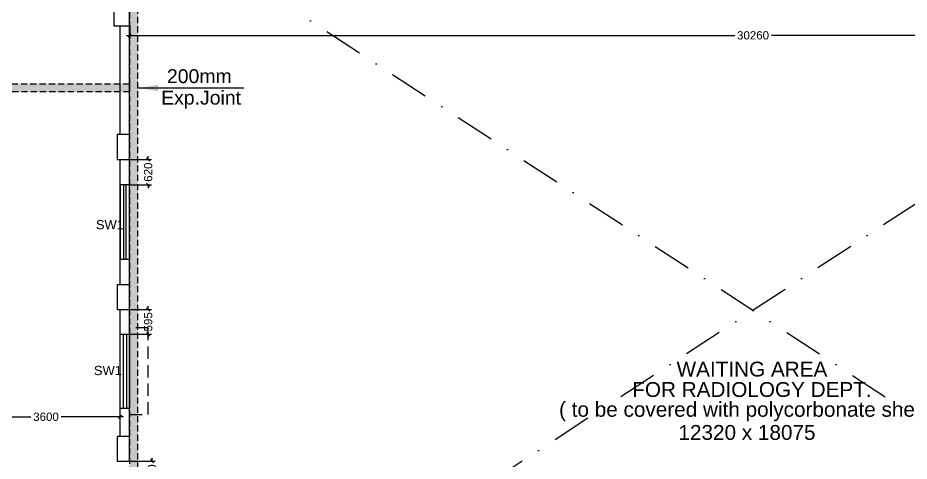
# Model space of a CAD drawing. Extents: x 6345096 to 6738923, y -6490958 to -6305885.
# Drawn here: x 6574075 to 6595709, y -6386020 to -6375273 of the extents above; entities that cross this region are included whole.
import ezdxf
from ezdxf.enums import TextEntityAlignment as Align

# ---------------------------------------------------------------- set-up
doc = ezdxf.new("R2010")
doc.units = 0
doc.header["$LTSCALE"] = 600
doc.header["$MEASUREMENT"] = 0
doc.header["$PDMODE"] = 35
for name, pattern in [('DASHDOT', [25.4, 12.7, -6.35, 0, -6.35]), ('DASHED', [0.75, 0.5, -0.25]), ('HIDDEN', [0.375, 0.25, -0.125])]:
    doc.linetypes.add(name, pattern=pattern)
doc.layers.get('0').update_dxf_attribs({"linetype": 'CONTINUOUS'})
doc.layers.get('Defpoints').update_dxf_attribs({"linetype": 'CONTINUOUS'})
for name, color, linetype in [('chajja', 7, 'CONTINUOUS'), ('Exp.Joint', 104, 'CONTINUOUS'), ('HS', 251, 'CONTINUOUS'), ('joinery', 7, 'CONTINUOUS'), ('LA-column', 3, 'CONTINUOUS'), ('REVISIONS', 6, 'CONTINUOUS'), ('Room Dim', 1, 'CONTINUOUS'), ('Walls', 7, 'CONTINUOUS'), ('WIN', 151, 'CONTINUOUS'), ('Working Dim', 5, 'CONTINUOUS')]:
    doc.layers.add(name, color=color, linetype=linetype)
doc.styles.add('ari', font='arial.ttf')
doc.styles.add('ARIAL', font='arial.ttf')
doc.styles.add('ROMANS', font='romans.shx')
doc.dimstyles.new('int. dim', dxfattribs={"dimtxt": 200, "dimasz": 80, "dimexe": 80, "dimexo": 0, "dimgap": 70, "dimtad": 0, "dimdec": 0, "dimzin": 12, "dimdsep": 46, "dimtxsty": 'ari', "dimblk": 'OBLIQUE', "dimcen": 2, "dimdle": 80, "dimclrd": 256, "dimclre": 256, "dimclrt": 6, "dimadec": 0, "dimazin": 0, "dimtfac": 1, "dimtdec": 0, "dimtix": 1, "dimtmove": 2, "dimatfit": 3, "dimfxl": 1, "dimtolj": 1, "dimtzin": 0, "dimlwd": -1, "dimlwe": -1, "dimarcsym": 0})
doc.dimstyles.new('LA-Footing-dim', dxfattribs={"dimtxt": 300, "dimasz": 5, "dimexe": 25, "dimexo": 25, "dimgap": 5, "dimtad": 1, "dimdec": 0, "dimzin": 0, "dimdsep": 46, "dimtxsty": 'ROMANS', "dimblk": 'DOT', "dimcen": 0.09, "dimdle": 50, "dimclrd": 5, "dimclre": 5, "dimclrt": 6, "dimadec": 0, "dimazin": 0, "dimtfac": 1, "dimtdec": 0, "dimtix": 1, "dimtofl": 0, "dimtmove": 0, "dimatfit": 3, "dimfxl": 1, "dimtolj": 1, "dimtzin": 0, "dimarcsym": 0})

# ---------------------------------------------------------------- blocks, each defined once
blk = doc.blocks.new('_Oblique')
at = {"color": 0, "linetype": 'ByBlock', "lineweight": -2}
blk.add_line((-0.5, -0.5), (0.5, 0.5), dxfattribs=at)
blk = doc.blocks.new('*D260')
at = {"layer": 'Defpoints', "color": 0, "transparency": 16777216}
for p in [(6576560, -6384945), (6572960, -6385340, -3), (6576560, -6385340, -5)]:
    blk.add_point(p, dxfattribs=at)
at = {"layer": 'Working Dim', "transparency": 16777216}
for p, q in [((6572880, -6384945), (6574391, -6384945)), ((6572960, -6385340), (6572960, -6384865)), ((6576640, -6384945), (6575128, -6384945)), ((6576560, -6385340), (6576560, -6384865))]:
    blk.add_line(p, q, dxfattribs=at)
at = {"layer": 'Working Dim', "transparency": 16777216, "xscale": 80, "yscale": 80, "zscale": 80, "rotation": 180}
blk.add_blockref('_Oblique', (6572960, -6384945), dxfattribs=at)
at = {"layer": 'Working Dim', "transparency": 16777216, "xscale": 80, "yscale": 80, "zscale": 80}
blk.add_blockref('_Oblique', (6576560, -6384945), dxfattribs=at)
at = {"layer": 'Working Dim', "color": 6, "transparency": 16777216, "insert": (6574760, -6384945), "char_height": 200, "attachment_point": 5, "style": 'ari'}
blk.add_mtext('\\A1;3600', dxfattribs=at)
blk = doc.blocks.new('*D1078')
at = {"layer": 'Defpoints', "color": 0, "transparency": 16777216}
for p in [(6576790, -6386020, 8), (6576790, -6386640, 0), (6577332, -6386640)]:
    blk.add_point(p, dxfattribs=at)
at = {"layer": 'Working Dim', "transparency": 16777216}
for p, q in [((6576790, -6386020), (6577412, -6386020)), ((6577332, -6386020), (6577332, -6385940)), ((6577332, -6386020), (6577332, -6386039)), ((6576790, -6386640), (6577412, -6386640)), ((6577332, -6386640), (6577332, -6386621)), ((6577332, -6386640), (6577332, -6386720))]:
    blk.add_line(p, q, dxfattribs=at)
at = {"layer": 'Working Dim', "transparency": 16777216, "xscale": 80, "yscale": 80, "zscale": 80}
for p, rotation in [((6577332, -6386020), 270), ((6577332, -6386640), 90)]:
    blk.add_blockref('_Oblique', p, dxfattribs=dict(at, rotation=rotation))
at = {"layer": 'Working Dim', "color": 6, "transparency": 16777216, "insert": (6577332, -6386330), "char_height": 200, "attachment_point": 5, "rotation": 90, "style": 'ari'}
blk.add_mtext('\\A1;620', dxfattribs=at)
blk = doc.blocks.new('*D1079')
at = {"layer": 'Defpoints', "color": 0, "transparency": 16777216}
for p in [(6576790, -6382344, 5), (6576790, -6382939, -2), (6577240, -6382939)]:
    blk.add_point(p, dxfattribs=at)
at = {"layer": 'Working Dim', "transparency": 16777216}
for p, q in [((6576790, -6382344), (6577320, -6382344)), ((6577240, -6382344), (6577240, -6382264)), ((6577240, -6382344), (6577240, -6382350)), ((6576790, -6382939), (6577320, -6382939)), ((6577240, -6382939), (6577240, -6382934)), ((6577240, -6382939), (6577240, -6383019))]:
    blk.add_line(p, q, dxfattribs=at)
at = {"layer": 'Working Dim', "transparency": 16777216, "xscale": 80, "yscale": 80, "zscale": 80}
for p, rotation in [((6577240, -6382344), 270), ((6577240, -6382939), 90)]:
    blk.add_blockref('_Oblique', p, dxfattribs=dict(at, rotation=rotation))
at = {"layer": 'Working Dim', "color": 6, "transparency": 16777216, "insert": (6577240, -6382642), "char_height": 200, "attachment_point": 5, "rotation": 90, "style": 'ari'}
blk.add_mtext('\\A1;595', dxfattribs=at)
blk = doc.blocks.new('*D1080')
at = {"layer": 'Defpoints', "color": 0, "transparency": 16777216}
for p in [(6576790, -6378704, 5), (6577240, -6378704), (6576790, -6379324, 5)]:
    blk.add_point(p, dxfattribs=at)
at = {"layer": 'Working Dim', "transparency": 16777216}
for p, q in [((6576790, -6378704), (6577320, -6378704)), ((6577240, -6378704), (6577240, -6378624)), ((6577240, -6378704), (6577240, -6378723)), ((6576790, -6379324), (6577320, -6379324)), ((6577240, -6379324), (6577240, -6379306)), ((6577240, -6379324), (6577240, -6379404))]:
    blk.add_line(p, q, dxfattribs=at)
at = {"layer": 'Working Dim', "transparency": 16777216, "xscale": 80, "yscale": 80, "zscale": 80}
for p, rotation in [((6577240, -6378704), 270), ((6577240, -6379324), 90)]:
    blk.add_blockref('_Oblique', p, dxfattribs=dict(at, rotation=rotation))
at = {"layer": 'Working Dim', "color": 6, "transparency": 16777216, "insert": (6577240, -6379014), "char_height": 200, "attachment_point": 5, "rotation": 90, "style": 'ari'}
blk.add_mtext('\\A1;620', dxfattribs=at)
blk = doc.blocks.new('_Dot')
at = {"layer": 'WIN', "color": 0, "linetype": 'ByBlock', "lineweight": -2}
blk.add_line((-0.5, 0), (-1, 0), dxfattribs=at)
at = {"layer": 'WIN', "color": 0, "linetype": 'ByBlock', "const_width": 0.5}
blk.add_lwpolyline([(-0.25, 0, 1), (0.25, 0, 1)], format="xyb", close=True, dxfattribs=at)
blk = doc.blocks.new('*D2048')
at = {"layer": 'Defpoints', "color": 0, "transparency": 16777216}
for p in [(6576790, -6375462), (6607050, -6375462), (6607050, -6375698)]:
    blk.add_point(p, dxfattribs=at)
at = {"layer": 'Working Dim', "transparency": 16777216}
for p, q in [((6576790, -6375462), (6576790, -6375778)), ((6607050, -6375462), (6607050, -6375778)), ((6576710, -6375698), (6591474, -6375698)), ((6607130, -6375698), (6592365, -6375698))]:
    blk.add_line(p, q, dxfattribs=at)
at = {"layer": 'Working Dim', "transparency": 16777216, "xscale": 80, "yscale": 80, "zscale": 80, "rotation": 180}
blk.add_blockref('_Oblique', (6576790, -6375698), dxfattribs=at)
at = {"layer": 'Working Dim', "transparency": 16777216, "xscale": 80, "yscale": 80, "zscale": 80}
blk.add_blockref('_Oblique', (6607050, -6375698), dxfattribs=at)
at = {"layer": 'Working Dim', "color": 6, "transparency": 16777216, "insert": (6591920, -6375698), "char_height": 200, "attachment_point": 5, "style": 'ari'}
blk.add_mtext('\\A1;30260', dxfattribs=at)
blk = doc.blocks.new('A$C2CD672AE')
at = {"layer": 'Walls', "color": 8, "linetype": 'HIDDEN'}
for p, q in [((46240.1, 78319.4), (46240.1, 80961.5)), ((46470.1, 78319.4), (46470.1, 80961.5)), ((46240.1, 74679.5), (46240.1, 77719.4)), ((46470.1, 74679.5), (46470.1, 77719.4)), ((46240.1, 71004.4), (46240.1, 74079.5)), ((46470.1, 71004.4), (46470.1, 74079.5))]:
    blk.add_line(p, q, dxfattribs=at)

msp = doc.modelspace()

# ---------------------------------------------------------------- hatches: boundary and pattern name
at = {"layer": 'Exp.Joint', "linetype": 'HIDDEN'}
for points in [[(6576989.529, -6334860.673), (6576789.529, -6334860.673), (6576789.529, -6455500.935), (6576989.529, -6455500.935)], [(6572578.388, -6376868.474), (6576788.388, -6376868.474), (6576788.388, -6377068.474), (6572578.388, -6377068.474)], [(6572659.528, -6376868.474), (6576789.529, -6376868.474), (6576789.529, -6377068.474), (6572659.528, -6377068.474)]]:
    msp.add_hatch(color=256, dxfattribs=at).paths.add_polyline_path(points)

# ---------------------------------------------------------------- linework, layer by layer
at = {"layer": 'chajja', "color": 7, "linetype": 'DASHED', "elevation": 5.131}
msp.add_lwpolyline([(6576789.529, -6384889.259), (6577239.529, -6384889.259), (6577239.529, -6382789.259), (6576789.529, -6382789.259)], dxfattribs=at)
at = {"layer": 'Exp.Joint', "linetype": 'HIDDEN'}
for points, elevation in [([(6576989.529, -6334860.673), (6576789.529, -6334860.673), (6576789.529, -6455500.935), (6576989.529, -6455500.935)], 4.947), ([(6572578.388, -6376868.474), (6576788.388, -6376868.474), (6576788.388, -6377068.474), (6572578.388, -6377068.474)], 1.817)]:
    msp.add_lwpolyline(points, close=True, dxfattribs=dict(at, elevation=elevation))
at = {"layer": 'LA-column', "color": 2}
for points, elevation in [([(6576409.529, -6375462.438), (6576789.529, -6375462.438), (6576789.529, -6375082.438), (6576409.529, -6375082.438)], 1.245), ([(6576789.529, -6378704.481), (6576789.529, -6378104.481), (6576489.529, -6378104.481), (6576489.529, -6378704.481)], 2.581), ([(6576789.529, -6382344.423), (6576789.529, -6381744.423), (6576489.529, -6381744.423), (6576489.529, -6382344.423)], -0.302), ([(6576789.529, -6386019.539), (6576789.529, -6385419.539), (6576489.529, -6385419.539), (6576489.529, -6386019.539)], -2.315)]:
    msp.add_lwpolyline(points, close=True, dxfattribs=dict(at, elevation=elevation))
at = {"layer": 'Walls', "color": 6, "linetype": 'DASHDOT', "ltscale": 0.125}
for p, q in [((6607049.53, -6372475.548), (6576789.529, -6392249.669)), ((6576789.529, -6372475.548), (6607049.53, -6392249.669))]:
    msp.add_line(p, q, dxfattribs=at)
at = {"layer": 'Walls', "linetype": 'Continuous'}
for p, q in [((6576559.529, -6378104.481), (6576559.529, -6375462.438)), ((6576789.529, -6378104.481), (6576789.529, -6375462.438)), ((6576559.529, -6381744.423), (6576559.529, -6378704.481)), ((6576789.529, -6381744.423), (6576789.529, -6378704.481)), ((6576559.529, -6385419.539), (6576559.529, -6382344.423)), ((6576789.529, -6385419.539), (6576789.529, -6382344.423))]:
    msp.add_line(p, q, dxfattribs=at)
at = {"layer": 'WIN', "linetype": 'Continuous'}
msp.add_line((6576642.312, -6379324.452, 5.869), (6576642.312, -6381124.452, 5.869), dxfattribs=at)
for points, elevation in [([(6576789.529, -6381124.452), (6576789.529, -6379324.452), (6576559.529, -6379324.452), (6576559.529, -6381124.452)], 4.83), ([(6576789.529, -6384739.259), (6576559.529, -6384739.259), (6576559.529, -6382939.259), (6576789.529, -6382939.259)], -2.047), ([(6576712.529, -6384739.259), (6576636.529, -6384739.259), (6576636.529, -6382939.259), (6576712.529, -6382939.259)], -2.047)]:
    msp.add_lwpolyline(points, close=True, dxfattribs=dict(at, elevation=elevation))
at = {"layer": 'WIN', "linetype": 'Continuous', "elevation": 5.869}
msp.add_lwpolyline([(6576706.746, -6381124.452), (6576706.746, -6379324.452)], dxfattribs=at)

# ---------------------------------------------------------------- block references
at = {"layer": 'HS'}
msp.add_blockref('A$C2CD672AE', (6530319.294, -6456423.902, 8.17), dxfattribs=at)

# ---------------------------------------------------------------- texts
at = {"layer": 'Exp.Joint', "color": 7, "style": 'ARIAL'}
for s, p in [('200mm', (6578480.415, -6376855.072, 18.707)), ('Exp.Joint', (6578523.38, -6377376.082, 18.707))]:
    msp.add_text(s, height=337.5, dxfattribs=at).set_placement(p, align=Align.CENTER)
at = {"layer": 'joinery', "style": 'ari'}
for p in [(6576310.667, -6380400.2, 5.852), (6576262.461, -6383934.139, -2.318)]:
    msp.add_text('SW1', height=225, dxfattribs=at).set_placement(p, align=Align.CENTER)
at = {"layer": 'REVISIONS', "style": 'ARIAL'}
for s, p in [('WAITING AREA', (6591893.314, -6383967.787)), ('FOR RADIOLOGY DEPT.', (6591893.314, -6384462.974)), ('( to be covered with polycorbonate sheet )', (6591893.314, -6384943.413))]:
    msp.add_text(s, height=360, dxfattribs=at).set_placement(p, align=Align.CENTER)
at = {"layer": 'Room Dim', "style": 'ARIAL'}
msp.add_text('12320 x 18075', height=360, dxfattribs=at).set_placement((6591772.843, -6385503.5), align=Align.CENTER)

# ---------------------------------------------------------------- dimensions: what is measured, and where the dimension line sits
at = {"layer": 'Working Dim', "color": 6}
for base, p1, p2, picture, middle in [((6607049.53, -6375698.024), (6576789.529, -6375462.438), (6607049.53, -6375462.42), '*D2048', (6591919.529, -6375698.024)), ((6576559.529, -6384944.919, 2.44), (6572959.528, -6385339.573, -0.302), (6576559.529, -6385339.543, -2.315), '*D260', (6574759.529, -6384944.919, 2.44))]:
    dim = msp.add_linear_dim(base=base, p1=p1, p2=p2, dimstyle='int. dim', override={"dimtxt": 200, "dimarcsym": 1}, dxfattribs=at)
    dim.commit()
    dim.dimension.update_dxf_attribs({"geometry": picture, "text_midpoint": middle})
for base, p1, p2, picture, middle in [((6577239.528, -6378704.481), (6576789.529, -6379324.452, 4.83), (6576789.529, -6378704.481, 4.83), '*D1080', (6577239.528, -6379014.466)), ((6577239.529, -6382939.259), (6576789.529, -6382344.423, 5.131), (6576789.529, -6382939.259, -2.047), '*D1079', (6577239.529, -6382641.841)), ((6577331.766, -6386639.889), (6576789.529, -6386019.543, 7.521), (6576789.529, -6386639.889, 0.342), '*D1078', (6577331.766, -6386329.716))]:
    dim = msp.add_linear_dim(base=base, p1=p1, p2=p2, angle=90, dimstyle='int. dim', override={"dimtxt": 200, "dimarcsym": 1}, dxfattribs=at)
    dim.commit()
    dim.dimension.update_dxf_attribs({"geometry": picture, "text_midpoint": middle})

# ---------------------------------------------------------------- leaders
at = {"layer": 'Exp.Joint'}
msp.add_leader([(6576989.529, -6376973.307, 17.917), (6579564.11, -6376973.307, 17.917)], dimstyle='LA-Footing-dim', override={"dimasz": 500, "dimgap": 5, "dimtad": 0}, dxfattribs=at)

doc.saveas('drawing.dxf')
